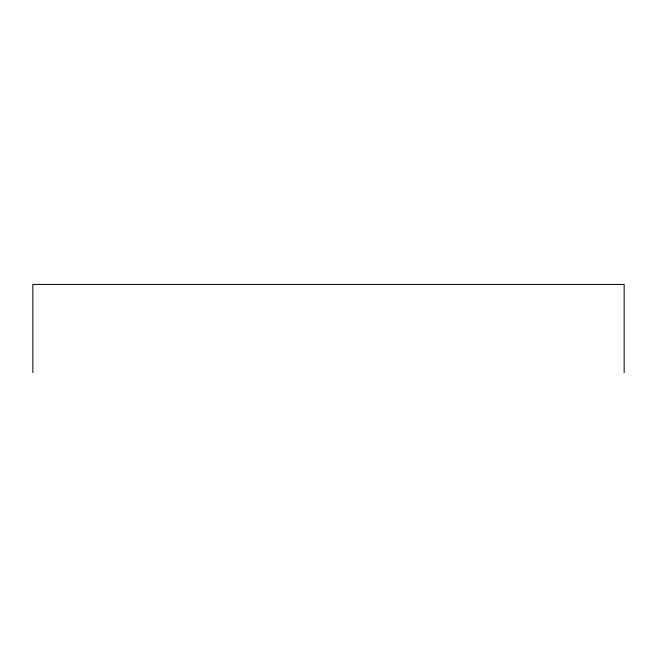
<?xml version="1.0" encoding="UTF-8"?>
<svg xmlns="http://www.w3.org/2000/svg" width="657" height="657" viewBox="0 0 657 657"><rect width="100%" height="100%" fill="white"/><g stroke="black" fill="none" stroke-linecap="round" stroke-linejoin="round"><path stroke-width="0.99" d="M624.15 372.576L624.15 284.424L32.85 284.424L32.85 372.576"/></g></svg>
